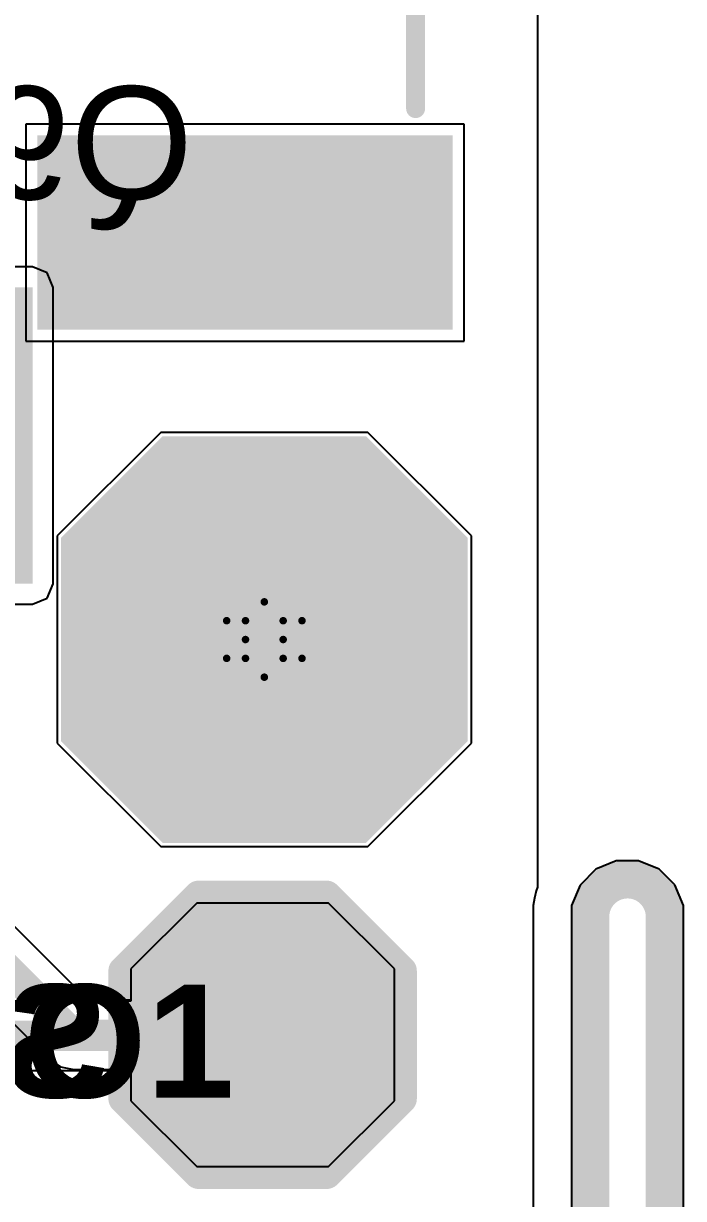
# Model space of a CAD drawing. Header units: inches. Extents: x -22 to 5433, y -13 to 5447.
# Drawn here: x 63.49 to 67.94, y 3.42 to 11.34 of the extents above; entities that cross this region are included whole.
import ezdxf

# ---------------------------------------------------------------- set-up
doc = ezdxf.new("R2010")
doc.units = ezdxf.units.IN
for name, color, linetype in [('Board_outline', 216, 'Continuous'), ('Bottom Layer', 5, 'Continuous'), ('Bottom Overlay', 54, 'Continuous'), ('Bottom Paste', 16, 'Continuous'), ('Bottom Solder', 6, 'Continuous'), ('Drill Drawing', 1, 'Continuous'), ('Ground', 16, 'Continuous'), ('Multi-Layer', 9, 'Continuous'), ('Pad Holes', 156, 'Continuous'), ('Power', 76, 'Continuous'), ('Top Layer', 1, 'Continuous'), ('Top Overlay', 2, 'Continuous'), ('Top Paste', 8, 'Continuous'), ('Top Solder', 216, 'Continuous')]:
    doc.layers.add(name, color=color, linetype=linetype)
doc.styles.add('Arial', font='', dxfattribs={"height": 0.2})
doc.styles.add('Arial_Bold', font='', dxfattribs={"height": 0.2})
doc.styles.get('Arial').set_extended_font_data('Arial')
doc.styles.get('Arial_Bold').set_extended_font_data('Arial', bold=True)

msp = doc.modelspace()

# ---------------------------------------------------------------- hatches: boundary and pattern name
at = {"layer": 'Bottom Layer'}
for points in [[(61.7274, 7.564), (63.5496, 7.564), (63.5496, 9.5627), (61.7274, 9.5627)], [(64.4767, 5.9172), (65.7467, 5.9172), (66.3817, 6.5522), (66.3817, 7.8222), (65.7467, 8.4572), (64.4767, 8.4572), (63.8417, 7.8222), (63.8417, 6.5522)], [(65.4812, 5.2832), (64.7192, 5.2832), (64.3382, 4.9022), (64.3382, 4.1402), (64.7192, 3.7592), (65.4812, 3.7592), (65.8622, 4.1402), (65.8622, 4.9022)]]:
    msp.add_hatch(color=5, dxfattribs=at).paths.add_polyline_path(points)
at = {"layer": 'Bottom Paste'}
msp.add_hatch(color=16, dxfattribs=at).paths.add_polyline_path([(65.4812, 5.2832), (64.7192, 5.2832), (64.3382, 4.9022), (64.3382, 4.1402), (64.7192, 3.7592), (65.4812, 3.7592), (65.8622, 4.1402), (65.8622, 4.9022)])
at = {"layer": 'Bottom Solder'}
for points in [[(64.4259, 5.8156), (65.7975, 5.8156), (66.4833, 6.5014), (66.4833, 7.873), (65.7975, 8.5588), (64.4259, 8.5588), (63.7401, 7.873), (63.7401, 6.5014)], [(65.532, 5.3848), (64.6684, 5.3848), (64.2366, 4.953), (64.2366, 4.0894), (64.6684, 3.6576), (65.532, 3.6576), (65.9638, 4.0894), (65.9638, 4.953)]]:
    msp.add_hatch(color=6, dxfattribs=at).paths.add_polyline_path(points)
at = {"layer": 'Ground'}
msp.add_hatch(color=16, dxfattribs=at).paths.add_polyline_path([(64.4767, 5.9172), (65.7467, 5.9172), (66.3817, 6.5522), (66.3817, 7.8222), (65.7467, 8.4572), (64.4767, 8.4572), (63.8417, 7.8222), (63.8417, 6.5522)])
at = {"layer": 'Multi-Layer'}
msp.add_hatch(color=9, dxfattribs=at).paths.add_polyline_path([(64.4767, 5.9172), (65.7467, 5.9172), (66.3817, 6.5522), (66.3817, 7.8222), (65.7467, 8.4572), (64.4767, 8.4572), (63.8417, 7.8222), (63.8417, 6.5522)])
at = {"layer": 'Pad Holes'}
h = msp.add_hatch(color=7, dxfattribs=at)
edge = h.paths.add_edge_path()
edge.add_arc((65.1117, 7.1872), 0.508, 0, 360)
at = {"layer": 'Power'}
msp.add_hatch(color=76, dxfattribs=at).paths.add_polyline_path([(64.4767, 5.9172), (65.7467, 5.9172), (66.3817, 6.5522), (66.3817, 7.8222), (65.7467, 8.4572), (64.4767, 8.4572), (63.8417, 7.8222), (63.8417, 6.5522)])
at = {"layer": 'Top Layer'}
for points in [[(63.6315, 9.3271), (63.6315, 10.5372), (66.3315, 10.5372), (66.3315, 9.3271)], [(64.4767, 5.9172), (65.7467, 5.9172), (66.3817, 6.5522), (66.3817, 7.8222), (65.7467, 8.4572), (64.4767, 8.4572), (63.8417, 7.8222), (63.8417, 6.5522)], [(64.3382, 4.9022), (64.3382, 4.1402), (64.7192, 3.7592), (65.4812, 3.7592), (65.8622, 4.1402), (65.8622, 4.9022), (65.4812, 5.2832), (64.7192, 5.2832)]]:
    msp.add_hatch(color=1, dxfattribs=at).paths.add_polyline_path(points)
at = {"layer": 'Top Paste'}
for points in [[(63.6315, 9.3271), (63.6315, 10.5372), (66.3315, 10.5372), (66.3315, 9.3271)], [(64.3382, 4.9022), (64.3382, 4.1402), (64.7192, 3.7592), (65.4812, 3.7592), (65.8622, 4.1402), (65.8622, 4.9022), (65.4812, 5.2832), (64.7192, 5.2832)]]:
    msp.add_hatch(color=8, dxfattribs=at).paths.add_polyline_path(points)
at = {"layer": 'Top Solder'}
for points in [[(63.5815, 9.2771), (63.5815, 10.5872), (66.3815, 10.5872), (66.3815, 9.2771)], [(64.4259, 5.8156), (65.7975, 5.8156), (66.4833, 6.5014), (66.4833, 7.873), (65.7975, 8.5588), (64.4259, 8.5588), (63.7401, 7.873), (63.7401, 6.5014)], [(64.2366, 4.953), (64.2366, 4.0894), (64.6684, 3.6576), (65.532, 3.6576), (65.9638, 4.0894), (65.9638, 4.953), (65.532, 5.3848), (64.6684, 5.3848)]]:
    msp.add_hatch(color=216, dxfattribs=at).paths.add_polyline_path(points)

# ---------------------------------------------------------------- linework, layer by layer
at = {"layer": 'Board_outline'}
for points in [[(67.3106, 5.3179, 0.254, 0.254, -1), (67.8106, 5.3179, 0.254, 0.254, 0)], [(67.3106, 0.3179, 0.254, 0.254, 0), (67.3106, 5.3179, 0.254, 0.254, 0)], [(67.3106, 1.9581, 0.254, 0.254, 0), (67.3106, 5.3179, 0.254, 0.254, 0)], [(67.8106, 0.3179, 0.254, 0.254, 0), (67.8106, 5.3179, 0.254, 0.254, 0)]]:
    msp.add_lwpolyline(points, format="xyseb", dxfattribs=at)
for points in [[(67.2471, 5.3179, 0.127, 0.127, 1), (67.3741, 5.3179, 0.127, 0.127, 1)], [(67.2471, 5.3179, 0.127, 0.127, 1), (67.3741, 5.3179, 0.127, 0.127, 1)], [(67.2471, 5.3179, 0.127, 0.127, 1), (67.3741, 5.3179, 0.127, 0.127, 1)], [(67.7471, 5.3179, 0.127, 0.127, 1), (67.8741, 5.3179, 0.127, 0.127, 1)], [(67.7471, 5.3179, 0.127, 0.127, 1), (67.8741, 5.3179, 0.127, 0.127, 1)]]:
    msp.add_lwpolyline(points, format="xyseb", close=True, dxfattribs=at)
at = {"layer": 'Bottom Layer'}
for p, q in [((66.9544, 34.1324), (66.9544, 5.5172)), ((63.5496, 9.7002), (61.7274, 9.7002)), ((63.6468, 9.66), (63.5496, 9.7002)), ((63.687, 9.5627), (63.6468, 9.66)), ((63.687, 7.564), (63.687, 9.5627)), ((63.6468, 7.4668), (63.687, 7.564)), ((63.5496, 7.4265), (63.6468, 7.4668)), ((61.7274, 7.4265), (63.5496, 7.4265)), ((66.9439, 5.4919), (66.9343, 5.4435)), ((66.9544, 5.5172), (66.9439, 5.4919)), ((64.6557, 5.4102), (64.2112, 4.9657)), ((65.5447, 5.4102), (64.6557, 5.4102)), ((65.9892, 4.9657), (65.5447, 5.4102)), ((66.9343, 5.4435), (66.9242, 5.3929)), ((66.9242, 5.3929), (66.9242, 0.2429)), ((64.2112, 4.9657), (64.2112, 4.7472)), ((65.9892, 4.0767), (65.9892, 4.9657)), ((64.2112, 4.7472), (62.096, 4.7472)), ((62.0901, 4.281), (64.2112, 4.281)), ((64.2112, 4.281), (64.2112, 4.0767)), ((64.2112, 4.0767), (64.6557, 3.6322)), ((65.5447, 3.6322), (65.9892, 4.0767)), ((64.6557, 3.6322), (65.5447, 3.6322))]:
    msp.add_line(p, q, dxfattribs=at)
msp.add_lwpolyline([(61.7345, 4.5141, 0.2032, 0.2032, 0), (65.0931, 4.5141, 0.2032, 0.2032, 0)], format="xyseb", dxfattribs=at)
msp.add_lwpolyline([(65.0423, 4.5141, 0.1016, 0.1016, 1), (65.1439, 4.5141, 0.1016, 0.1016, 1)], format="xyseb", close=True, dxfattribs=at)
at = {"layer": 'Bottom Overlay'}
for points in [[(64.1604, 4.953, 0.2, 0.2, 0), (64.6684, 5.461, 0.2, 0.2, 0)], [(64.6684, 5.461, 0.2, 0.2, 0), (65.532, 5.461, 0.2, 0.2, 0)], [(65.532, 5.461, 0.2, 0.2, 0), (66.04, 4.953, 0.2, 0.2, 0)], [(64.1604, 4.0894, 0.2, 0.2, 0), (64.1604, 4.953, 0.2, 0.2, 0)], [(66.04, 4.0894, 0.2, 0.2, 0), (66.04, 4.953, 0.2, 0.2, 0)], [(64.1604, 4.0894, 0.2, 0.2, 0), (64.6684, 3.5814, 0.2, 0.2, 0)], [(65.532, 3.5814, 0.2, 0.2, 0), (66.04, 4.0894, 0.2, 0.2, 0)], [(64.6684, 3.5814, 0.2, 0.2, 0), (65.532, 3.5814, 0.2, 0.2, 0)]]:
    msp.add_lwpolyline(points, format="xyseb", dxfattribs=at)
for points in [[(64.6184, 5.461, 0.1, 0.1, 1), (64.7184, 5.461, 0.1, 0.1, 1)], [(64.6184, 5.461, 0.1, 0.1, 1), (64.7184, 5.461, 0.1, 0.1, 1)], [(65.482, 5.461, 0.1, 0.1, 1), (65.582, 5.461, 0.1, 0.1, 1)], [(65.482, 5.461, 0.1, 0.1, 1), (65.582, 5.461, 0.1, 0.1, 1)], [(64.1104, 4.953, 0.1, 0.1, 1), (64.2104, 4.953, 0.1, 0.1, 1)], [(64.1104, 4.953, 0.1, 0.1, 1), (64.2104, 4.953, 0.1, 0.1, 1)], [(65.99, 4.953, 0.1, 0.1, 1), (66.09, 4.953, 0.1, 0.1, 1)], [(65.99, 4.953, 0.1, 0.1, 1), (66.09, 4.953, 0.1, 0.1, 1)], [(64.1104, 4.0894, 0.1, 0.1, 1), (64.2104, 4.0894, 0.1, 0.1, 1)], [(64.1104, 4.0894, 0.1, 0.1, 1), (64.2104, 4.0894, 0.1, 0.1, 1)], [(65.99, 4.0894, 0.1, 0.1, 1), (66.09, 4.0894, 0.1, 0.1, 1)], [(65.99, 4.0894, 0.1, 0.1, 1), (66.09, 4.0894, 0.1, 0.1, 1)], [(64.6184, 3.5814, 0.1, 0.1, 1), (64.7184, 3.5814, 0.1, 0.1, 1)], [(64.6184, 3.5814, 0.1, 0.1, 1), (64.7184, 3.5814, 0.1, 0.1, 1)], [(65.482, 3.5814, 0.1, 0.1, 1), (65.582, 3.5814, 0.1, 0.1, 1)], [(65.482, 3.5814, 0.1, 0.1, 1), (65.582, 3.5814, 0.1, 0.1, 1)]]:
    msp.add_lwpolyline(points, format="xyseb", close=True, dxfattribs=at)
at = {"layer": 'Drill Drawing'}
for points in [[(64.9847, 7.3142, 0.0508, 0.0508, 0), (65.1117, 7.4412, 0.0508, 0.0508, 0)], [(65.1117, 7.4412, 0.0508, 0.0508, 0), (65.2387, 7.3142, 0.0508, 0.0508, 0)], [(64.8577, 7.3142, 0.0508, 0.0508, 0), (64.9847, 7.1872, 0.0508, 0.0508, 0)], [(64.8577, 7.3142, 0.0508, 0.0508, 0), (64.9847, 7.3142, 0.0508, 0.0508, 0)], [(65.2387, 7.3142, 0.0508, 0.0508, 0), (65.3657, 7.3142, 0.0508, 0.0508, 0)], [(65.2387, 7.1872, 0.0508, 0.0508, 0), (65.3657, 7.3142, 0.0508, 0.0508, 0)], [(64.8577, 7.0602, 0.0508, 0.0508, 0), (64.9847, 7.1872, 0.0508, 0.0508, 0)], [(65.2387, 7.1872, 0.0508, 0.0508, 0), (65.3657, 7.0602, 0.0508, 0.0508, 0)], [(64.8577, 7.0602, 0.0508, 0.0508, 0), (64.9847, 7.0602, 0.0508, 0.0508, 0)], [(64.9847, 7.0602, 0.0508, 0.0508, 0), (65.1117, 6.9332, 0.0508, 0.0508, 0)], [(65.1117, 6.9332, 0.0508, 0.0508, 0), (65.2387, 7.0602, 0.0508, 0.0508, 0)], [(65.2387, 7.0602, 0.0508, 0.0508, 0), (65.3657, 7.0602, 0.0508, 0.0508, 0)]]:
    msp.add_lwpolyline(points, format="xyseb", dxfattribs=at)
for points in [[(65.099, 7.4412, 0.0254, 0.0254, 1), (65.1244, 7.4412, 0.0254, 0.0254, 1)], [(65.099, 7.4412, 0.0254, 0.0254, 1), (65.1244, 7.4412, 0.0254, 0.0254, 1)], [(64.845, 7.3142, 0.0254, 0.0254, 1), (64.8704, 7.3142, 0.0254, 0.0254, 1)], [(64.845, 7.3142, 0.0254, 0.0254, 1), (64.8704, 7.3142, 0.0254, 0.0254, 1)], [(64.972, 7.3142, 0.0254, 0.0254, 1), (64.9974, 7.3142, 0.0254, 0.0254, 1)], [(64.972, 7.3142, 0.0254, 0.0254, 1), (64.9974, 7.3142, 0.0254, 0.0254, 1)], [(65.226, 7.3142, 0.0254, 0.0254, 1), (65.2514, 7.3142, 0.0254, 0.0254, 1)], [(65.226, 7.3142, 0.0254, 0.0254, 1), (65.2514, 7.3142, 0.0254, 0.0254, 1)], [(65.353, 7.3142, 0.0254, 0.0254, 1), (65.3784, 7.3142, 0.0254, 0.0254, 1)], [(65.353, 7.3142, 0.0254, 0.0254, 1), (65.3784, 7.3142, 0.0254, 0.0254, 1)], [(64.972, 7.1872, 0.0254, 0.0254, 1), (64.9974, 7.1872, 0.0254, 0.0254, 1)], [(64.972, 7.1872, 0.0254, 0.0254, 1), (64.9974, 7.1872, 0.0254, 0.0254, 1)], [(65.226, 7.1872, 0.0254, 0.0254, 1), (65.2514, 7.1872, 0.0254, 0.0254, 1)], [(65.226, 7.1872, 0.0254, 0.0254, 1), (65.2514, 7.1872, 0.0254, 0.0254, 1)], [(64.845, 7.0602, 0.0254, 0.0254, 1), (64.8704, 7.0602, 0.0254, 0.0254, 1)], [(64.845, 7.0602, 0.0254, 0.0254, 1), (64.8704, 7.0602, 0.0254, 0.0254, 1)], [(64.972, 7.0602, 0.0254, 0.0254, 1), (64.9974, 7.0602, 0.0254, 0.0254, 1)], [(64.972, 7.0602, 0.0254, 0.0254, 1), (64.9974, 7.0602, 0.0254, 0.0254, 1)], [(65.226, 7.0602, 0.0254, 0.0254, 1), (65.2514, 7.0602, 0.0254, 0.0254, 1)], [(65.226, 7.0602, 0.0254, 0.0254, 1), (65.2514, 7.0602, 0.0254, 0.0254, 1)], [(65.353, 7.0602, 0.0254, 0.0254, 1), (65.3784, 7.0602, 0.0254, 0.0254, 1)], [(65.353, 7.0602, 0.0254, 0.0254, 1), (65.3784, 7.0602, 0.0254, 0.0254, 1)], [(65.099, 6.9332, 0.0254, 0.0254, 1), (65.1244, 6.9332, 0.0254, 0.0254, 1)], [(65.099, 6.9332, 0.0254, 0.0254, 1), (65.1244, 6.9332, 0.0254, 0.0254, 1)]]:
    msp.add_lwpolyline(points, format="xyseb", close=True, dxfattribs=at)
at = {"layer": 'Ground'}
for p, q in [((66.9544, 34.1324), (66.9544, 5.5172)), ((66.9439, 5.4919), (66.9343, 5.4435)), ((66.9544, 5.5172), (66.9439, 5.4919)), ((66.9343, 5.4435), (66.9242, 5.3929)), ((66.9242, 5.3929), (66.9242, 0.2429))]:
    msp.add_line(p, q, dxfattribs=at)
at = {"layer": 'Multi-Layer'}
for p, q in [((67.3466, 5.6376), (67.2406, 5.5315)), ((67.4851, 5.6951), (67.3466, 5.6376)), ((67.6351, 5.6953), (67.4851, 5.6951)), ((67.7738, 5.6382), (67.6351, 5.6953)), ((67.8801, 5.5323), (67.7738, 5.6382)), ((67.2406, 5.5315), (67.1832, 5.3929)), ((67.9378, 5.3939), (67.8801, 5.5323)), ((67.1832, 5.3929), (67.1832, 5.3179)), ((67.938, 5.3189), (67.9378, 5.3939)), ((67.1832, 5.3179), (67.1832, 0.3179)), ((67.1832, 5.3179), (67.1832, 5.3179)), ((67.938, 5.3179), (67.938, 5.3189)), ((67.938, 0.3179), (67.938, 5.3179))]:
    msp.add_line(p, q, dxfattribs=at)
at = {"layer": 'Power'}
for p, q in [((66.9544, 34.1324), (66.9544, 5.5172)), ((64.4132, 8.5842), (63.7147, 7.8857)), ((65.8102, 8.5842), (64.4132, 8.5842)), ((66.5087, 7.8857), (65.8102, 8.5842)), ((63.7147, 7.8857), (63.7147, 6.4887)), ((66.5087, 6.4887), (66.5087, 7.8857)), ((63.7147, 6.4887), (64.4132, 5.7902)), ((65.8102, 5.7902), (66.5087, 6.4887)), ((64.4132, 5.7902), (65.8102, 5.7902)), ((66.9439, 5.4919), (66.9343, 5.4435)), ((66.9544, 5.5172), (66.9439, 5.4919)), ((66.9343, 5.4435), (66.9242, 5.3929)), ((66.9242, 5.3929), (66.9242, 0.2429))]:
    msp.add_line(p, q, dxfattribs=at)
at = {"layer": 'Top Layer'}
for p, q in [((66.9544, 21.9572), (66.9544, 5.5172)), ((66.4585, 10.6642), (63.5045, 10.6642)), ((63.5045, 10.6642), (63.5045, 9.2001)), ((66.4585, 9.2001), (66.4585, 10.6642)), ((63.5045, 9.2001), (66.4585, 9.2001)), ((63.9228, 4.7543), (60.788, 7.8891)), ((60.4584, 7.5594), (63.6614, 4.3564)), ((66.9439, 5.4919), (66.9343, 5.4435)), ((66.9544, 5.5172), (66.9439, 5.4919)), ((64.6557, 5.4102), (64.2112, 4.9657)), ((65.5447, 5.4102), (64.6557, 5.4102)), ((65.9892, 4.9657), (65.5447, 5.4102)), ((66.9343, 5.4435), (66.9242, 5.3929)), ((66.9242, 5.3929), (66.9242, 0.2429)), ((64.2112, 4.9657), (64.2112, 4.7543)), ((65.9892, 4.0767), (65.9892, 4.9657)), ((64.2112, 4.7543), (63.9228, 4.7543)), ((63.6614, 4.3564), (63.737, 4.3059)), ((63.737, 4.3059), (63.8262, 4.2881)), ((63.8262, 4.2881), (64.2112, 4.2881)), ((64.2112, 4.2881), (64.2112, 4.0767)), ((64.2112, 4.0767), (64.6557, 3.6322)), ((65.5447, 3.6322), (65.9892, 4.0767)), ((64.6557, 3.6322), (65.5447, 3.6322))]:
    msp.add_line(p, q, dxfattribs=at)
for points in [[(60.3646, 7.9828, 0.2032, 0.2032, 0), (63.8262, 4.5212, 0.2032, 0.2032, 0)], [(63.8262, 4.5212, 0.2032, 0.2032, 0), (65.1002, 4.5212, 0.2032, 0.2032, 0)]]:
    msp.add_lwpolyline(points, format="xyseb", dxfattribs=at)
for points in [[(63.7754, 4.5212, 0.1016, 0.1016, 1), (63.877, 4.5212, 0.1016, 0.1016, 1)], [(63.7754, 4.5212, 0.1016, 0.1016, 1), (63.877, 4.5212, 0.1016, 0.1016, 1)], [(65.0494, 4.5212, 0.1016, 0.1016, 1), (65.151, 4.5212, 0.1016, 0.1016, 1)]]:
    msp.add_lwpolyline(points, format="xyseb", close=True, dxfattribs=at)
at = {"layer": 'Top Overlay'}
for points in [[(66.125, 20.2656, 0.1274, 0.1274, 0), (66.1316, 10.7682, 0.1274, 0.1274, 0)], [(64.1604, 4.953, 0.2, 0.2, 0), (64.6684, 5.461, 0.2, 0.2, 0)], [(64.6684, 5.461, 0.2, 0.2, 0), (65.532, 5.461, 0.2, 0.2, 0)], [(65.532, 5.461, 0.2, 0.2, 0), (66.04, 4.953, 0.2, 0.2, 0)], [(64.1604, 4.0894, 0.2, 0.2, 0), (64.1604, 4.953, 0.2, 0.2, 0)], [(66.04, 4.0894, 0.2, 0.2, 0), (66.04, 4.953, 0.2, 0.2, 0)], [(64.1604, 4.0894, 0.2, 0.2, 0), (64.6684, 3.5814, 0.2, 0.2, 0)], [(65.532, 3.5814, 0.2, 0.2, 0), (66.04, 4.0894, 0.2, 0.2, 0)], [(64.6684, 3.5814, 0.2, 0.2, 0), (65.532, 3.5814, 0.2, 0.2, 0)]]:
    msp.add_lwpolyline(points, format="xyseb", dxfattribs=at)
for points in [[(66.0998, 10.7682, 0.0637, 0.0637, 1), (66.1635, 10.7682, 0.0637, 0.0637, 1)], [(64.6184, 5.461, 0.1, 0.1, 1), (64.7184, 5.461, 0.1, 0.1, 1)], [(64.6184, 5.461, 0.1, 0.1, 1), (64.7184, 5.461, 0.1, 0.1, 1)], [(65.482, 5.461, 0.1, 0.1, 1), (65.582, 5.461, 0.1, 0.1, 1)], [(65.482, 5.461, 0.1, 0.1, 1), (65.582, 5.461, 0.1, 0.1, 1)], [(64.1104, 4.953, 0.1, 0.1, 1), (64.2104, 4.953, 0.1, 0.1, 1)], [(64.1104, 4.953, 0.1, 0.1, 1), (64.2104, 4.953, 0.1, 0.1, 1)], [(65.99, 4.953, 0.1, 0.1, 1), (66.09, 4.953, 0.1, 0.1, 1)], [(65.99, 4.953, 0.1, 0.1, 1), (66.09, 4.953, 0.1, 0.1, 1)], [(64.1104, 4.0894, 0.1, 0.1, 1), (64.2104, 4.0894, 0.1, 0.1, 1)], [(64.1104, 4.0894, 0.1, 0.1, 1), (64.2104, 4.0894, 0.1, 0.1, 1)], [(65.99, 4.0894, 0.1, 0.1, 1), (66.09, 4.0894, 0.1, 0.1, 1)], [(65.99, 4.0894, 0.1, 0.1, 1), (66.09, 4.0894, 0.1, 0.1, 1)], [(64.6184, 3.5814, 0.1, 0.1, 1), (64.7184, 3.5814, 0.1, 0.1, 1)], [(64.6184, 3.5814, 0.1, 0.1, 1), (64.7184, 3.5814, 0.1, 0.1, 1)], [(65.482, 3.5814, 0.1, 0.1, 1), (65.582, 3.5814, 0.1, 0.1, 1)], [(65.482, 3.5814, 0.1, 0.1, 1), (65.582, 3.5814, 0.1, 0.1, 1)]]:
    msp.add_lwpolyline(points, format="xyseb", close=True, dxfattribs=at)

# ---------------------------------------------------------------- texts
at = {"layer": 'Bottom Overlay', "style": 'Arial', "text_generation_flag": 2}
msp.add_text('Q9', height=0.762, dxfattribs=at).set_placement((64.6308, 10.1563))
at = {"layer": 'Bottom Overlay', "style": 'Arial_Bold', "text_generation_flag": 2}
msp.add_text('SW1', height=0.762, rotation=360, dxfattribs=at).set_placement((64.062, 4.0983))
at = {"layer": 'Top Overlay', "style": 'Arial_Bold'}
msp.add_text('GPIO1', height=0.762, rotation=360, dxfattribs=at).set_placement((61.6556, 4.0983))

doc.saveas('drawing.dxf')
